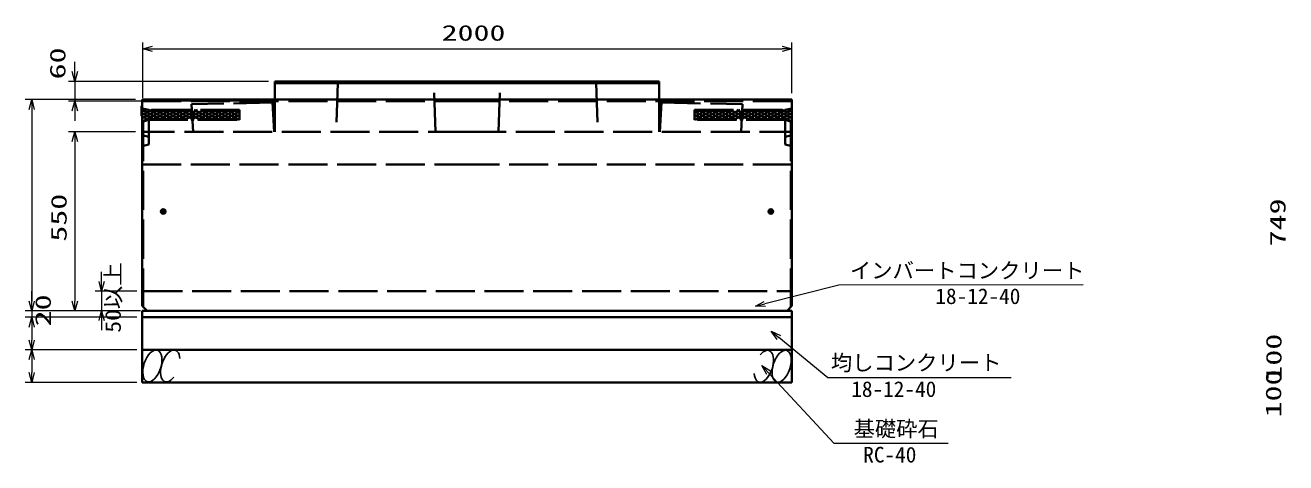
# Model space of a CAD drawing. Units: millimetres on the paper. Extents: x 15 to 1219, y 8 to 859.
# Drawn here: x 432.9 to 627, y 465.7 to 533 of the extents above; entities that cross this region are included whole.
import ezdxf
from ezdxf.enums import TextEntityAlignment as Align

# ---------------------------------------------------------------- set-up
doc = ezdxf.new("R2010")
doc.units = ezdxf.units.MM
doc.linetypes.add('DASHED', pattern=[7.5, 6, -1.5])
for name, color, linetype, lineweight in [('0-0', 1, 'Continuous', 13), ('D-STR-DIM（寸法）', 7, 'Continuous', 13), ('D-STR-HTXT(均しCON-旗)', 7, 'Continuous', 13), ('D-STR-HTXT(基礎砕石-旗)', 7, 'Continuous', 13), ('D-STR-HTXT（旗上げ）', 7, 'Continuous', 13), ('D-STR-STRF(グリ)', 7, 'Continuous', 25), ('D-STR（構造物）', 1, 'Continuous', 35)]:
    doc.layers.add(name, color=color, linetype=linetype, lineweight=lineweight)
doc.styles.add('ＭＳ ゴシック', font='')
doc.styles.get('ＭＳ ゴシック').set_extended_font_data('MS Gothic')

# ---------------------------------------------------------------- blocks, each defined once
blk = doc.blocks.new('_Open30')
at = {"color": 7, "linetype": 'Continuous', "lineweight": 13}
for p, q in [((-1, 0.2679), (0, 0)), ((0, 0), (-1, -0.2679)), ((0, 0), (-1, 0))]:
    blk.add_line(p, q, dxfattribs=at)

msp = doc.modelspace()

# ---------------------------------------------------------------- linework, layer by layer
at = {"layer": '0-0'}
msp.add_line((500.946, 489.051), (451.696, 489.051), dxfattribs=at)
at = {"layer": 'D-STR-DIM（寸法）'}
for p, q in [((451.046, 521.767), (451.046, 530.313)), ((550.946, 522.522), (550.946, 530.313)), ((452.546, 529.313), (549.446, 529.313)), ((444.707, 493.551), (444.707, 495.051)), ((433.948, 490.551), (433.948, 492.051)), ((450.146, 492.051), (443.707, 492.051)), ((444.707, 492.051), (444.707, 489.051)), ((450.146, 489.051), (432.948, 489.051)), ((433.948, 489.051), (433.948, 488.051)), ((449.146, 489.051), (443.707, 489.051)), ((450.146, 488.051), (432.948, 488.051)), ((450.146, 488.051), (432.948, 488.051)), ((444.707, 487.551), (444.707, 486.051)), ((433.948, 486.551), (433.948, 485.051)), ((433.948, 486.551), (433.948, 484.551)), ((450.146, 483.051), (432.948, 483.051)), ((450.146, 483.051), (432.948, 483.051)), ((433.948, 481.551), (433.948, 479.551)), ((450.146, 478.051), (432.948, 478.051))]:
    msp.add_line(p, q, dxfattribs=at)
at = {"layer": 'D-STR-HTXT(均しCON-旗)'}
msp.add_lwpolyline([(584.703, 478.741), (556.495, 478.741), (548.936, 484.955)], dxfattribs=at)
at = {"layer": 'D-STR-HTXT(基礎砕石-旗)'}
msp.add_lwpolyline([(575.018, 468.661), (557.447, 468.661), (547.356, 479.527)], dxfattribs=at)
at = {"layer": 'D-STR-HTXT（旗上げ）'}
msp.add_lwpolyline([(595.779, 493.022), (558.146, 492.974), (546.783, 490.11)], dxfattribs=at)
at = {"layer": 'D-STR-STRF(グリ)'}
for centre, major_axis in [((452.521, 480.574), (0.79, 2.421)), ((549.37, 480.527), (-0.79, -2.421))]:
    msp.add_ellipse(centre, major_axis=major_axis, ratio=0.5139, dxfattribs=at)
for centre, start_param, end_param in [((455.262, 480.574), 5.3575563, 10.3750652), ((546.63, 480.527), 2.2159636, 7.2334726)]:
    msp.add_ellipse(centre, major_axis=(0.79, 2.421), ratio=0.5139, start_param=start_param, end_param=end_param, dxfattribs=at)
at = {"layer": 'D-STR（構造物）', "lineweight": 13}
for p, q in [((440.585, 525.817), (440.585, 527.317)), ((470.378, 524.317), (439.585, 524.317)), ((440.585, 524.317), (440.585, 521.272)), ((449.946, 521.522), (432.948, 521.522)), ((433.948, 520.022), (433.948, 490.551)), ((470.378, 521.272), (439.585, 521.272)), ((440.585, 519.772), (440.585, 518.272)), ((449.946, 516.567), (439.585, 516.567)), ((440.585, 515.067), (440.585, 490.551)), ((450.696, 489.051), (432.948, 489.051)), ((450.146, 489.051), (439.585, 489.051))]:
    msp.add_line(p, q, dxfattribs=at)
at = {"layer": 'D-STR（構造物）'}
for p, q in [((471.378, 521.522), (471.378, 524.317)), ((471.378, 524.317), (500.946, 524.317)), ((471.378, 524.068), (500.946, 524.068)), ((500.946, 524.039), (471.378, 524.039)), ((530.513, 524.317), (500.946, 524.317)), ((530.513, 524.068), (500.946, 524.068)), ((500.946, 524.039), (530.513, 524.039)), ((530.513, 521.522), (530.513, 524.317)), ((450.846, 520.517), (450.946, 520.617)), ((450.846, 519.017), (450.846, 520.517)), ((450.946, 521.522), (500.946, 521.522)), ((450.946, 489.801), (450.946, 521.522)), ((550.946, 521.522), (500.946, 521.522)), ((550.946, 489.801), (550.946, 521.522)), ((450.946, 518.917), (450.846, 519.017)), ((454.196, 504.767), (454.196, 503.867)), ((547.696, 504.767), (547.696, 503.867)), ((453.746, 504.317), (454.646, 504.317)), ((548.146, 504.317), (547.246, 504.317)), ((451.696, 489.051), (450.946, 489.801)), ((550.946, 489.051), (450.946, 489.051)), ((450.946, 489.051), (450.946, 488.051)), ((500.946, 489.051), (550.196, 489.051)), ((550.196, 489.051), (550.946, 489.801)), ((550.946, 489.051), (550.946, 488.051)), ((450.946, 488.051), (550.946, 488.051)), ((450.946, 488.051), (550.946, 488.051)), ((450.946, 488.051), (450.946, 483.051)), ((550.946, 488.051), (550.946, 483.051)), ((450.946, 483.051), (550.946, 483.051)), ((450.946, 483.051), (450.946, 478.051)), ((450.946, 483.051), (550.946, 483.051)), ((550.946, 483.051), (550.946, 478.051)), ((450.946, 478.051), (550.946, 478.051))]:
    msp.add_line(p, q, dxfattribs=at)
at = {"layer": 'D-STR（構造物）', "linetype": 'DASHED'}
for p, q in [((481.078, 524.039), (480.828, 516.567)), ((496.078, 516.567), (495.828, 524.039)), ((505.813, 516.567), (506.063, 524.039)), ((520.813, 524.039), (521.063, 516.567)), ((450.945, 519.672), (451.624, 520.012)), ((450.946, 521.272), (500.946, 521.272)), ((451.996, 519.922), (450.946, 520.175)), ((451.897, 519.946), (454.945, 518.422)), ((470.996, 521.068), (458.546, 520.813)), ((458.546, 520.813), (458.782, 516.567)), ((470.996, 521.068), (471.261, 516.569)), ((471.378, 516.567), (471.378, 521.522)), ((550.946, 521.272), (500.946, 521.272)), ((530.513, 516.567), (530.513, 521.522)), ((530.896, 521.068), (530.631, 516.569)), ((530.896, 521.068), (543.346, 520.813)), ((543.346, 520.813), (543.11, 516.567)), ((549.994, 519.946), (546.947, 518.422)), ((549.896, 519.922), (550.946, 520.175)), ((550.947, 519.672), (550.268, 520.012)), ((453.445, 519.922), (450.945, 518.672)), ((454.445, 519.922), (450.945, 518.172)), ((450.945, 519.922), (453.945, 518.422)), ((450.945, 519.172), (452.445, 519.922)), ((450.945, 519.422), (452.945, 518.422)), ((451.945, 518.422), (450.945, 518.922)), ((450.946, 518.095), (451.996, 518.422)), ((451.106, 518.067), (451.106, 489.641)), ((451.995, 518.422), (465.946, 518.422)), ((465.946, 519.922), (451.996, 519.922)), ((451.996, 514.608), (451.996, 518.422)), ((455.445, 519.922), (452.445, 518.422)), ((452.945, 519.922), (455.945, 518.422)), ((453.445, 518.422), (456.445, 519.922)), ((456.945, 518.422), (453.945, 519.922)), ((454.445, 518.422), (457.445, 519.922)), ((457.945, 518.422), (454.945, 519.922)), ((455.445, 518.422), (458.445, 519.922)), ((458.945, 518.422), (455.945, 519.922)), ((459.445, 519.922), (456.445, 518.422)), ((456.945, 519.922), (459.945, 518.422)), ((460.445, 519.922), (457.445, 518.422)), ((457.945, 519.922), (460.945, 518.422)), ((461.445, 519.922), (458.445, 518.422)), ((458.945, 519.922), (461.945, 518.422)), ((459.445, 518.422), (462.445, 519.922)), ((462.945, 518.422), (459.945, 519.922)), ((460.445, 518.422), (463.445, 519.922)), ((463.945, 518.422), (460.945, 519.922)), ((461.445, 518.422), (464.445, 519.922)), ((464.945, 518.422), (461.945, 519.922)), ((462.445, 518.422), (465.445, 519.922)), ((462.945, 519.922), (465.946, 518.422)), ((465.946, 519.673), (463.445, 518.422)), ((463.945, 519.922), (465.946, 518.922)), ((465.946, 519.173), (464.445, 518.422)), ((464.945, 519.922), (465.946, 519.422)), ((465.946, 518.673), (465.445, 518.422)), ((465.946, 518.422), (465.946, 519.922)), ((536.947, 519.922), (535.946, 519.422)), ((537.947, 519.922), (535.946, 518.922)), ((535.946, 519.922), (549.896, 519.922)), ((535.946, 518.422), (535.946, 519.922)), ((538.947, 519.922), (535.946, 518.422)), ((535.946, 519.673), (538.447, 518.422)), ((535.946, 519.173), (537.447, 518.422)), ((535.946, 518.673), (536.447, 518.422)), ((549.897, 518.422), (535.946, 518.422)), ((539.447, 518.422), (536.447, 519.922)), ((536.947, 518.422), (539.947, 519.922)), ((540.447, 518.422), (537.447, 519.922)), ((537.947, 518.422), (540.947, 519.922)), ((541.447, 518.422), (538.447, 519.922)), ((538.947, 518.422), (541.947, 519.922)), ((542.447, 518.422), (539.447, 519.922)), ((542.947, 519.922), (539.947, 518.422)), ((540.447, 519.922), (543.447, 518.422)), ((543.947, 519.922), (540.947, 518.422)), ((541.447, 519.922), (544.447, 518.422)), ((544.947, 519.922), (541.947, 518.422)), ((542.447, 519.922), (545.447, 518.422)), ((542.947, 518.422), (545.947, 519.922)), ((546.447, 518.422), (543.447, 519.922)), ((543.947, 518.422), (546.947, 519.922)), ((547.447, 518.422), (544.447, 519.922)), ((544.947, 518.422), (547.947, 519.922)), ((548.447, 518.422), (545.447, 519.922)), ((548.947, 519.922), (545.947, 518.422)), ((546.447, 519.922), (549.447, 518.422)), ((547.447, 519.922), (550.947, 518.172)), ((550.947, 519.922), (547.947, 518.422)), ((548.447, 519.922), (550.947, 518.672)), ((550.947, 519.422), (548.947, 518.422)), ((550.947, 519.172), (549.447, 519.922)), ((549.896, 514.608), (549.896, 518.422)), ((550.946, 518.095), (549.896, 518.422)), ((549.947, 518.422), (550.947, 518.922)), ((550.786, 518.067), (550.786, 489.641)), ((500.946, 516.567), (450.946, 516.567)), ((451.996, 515.804), (450.946, 516.073)), ((500.946, 516.567), (550.946, 516.567)), ((549.896, 515.804), (550.946, 516.073)), ((450.946, 514.339), (451.996, 514.608)), ((550.946, 514.339), (549.896, 514.608)), ((450.946, 511.567), (500.946, 511.567)), ((550.946, 511.567), (500.946, 511.567)), ((451.146, 492.051), (550.946, 492.051))]:
    msp.add_line(p, q, dxfattribs=at)
at = {"layer": 'D-STR（構造物）'}
for centre, radius in [((454.196, 504.317), 0.35), ((454.196, 504.317), 0.3), ((547.696, 504.317), 0.35), ((547.696, 504.317), 0.3)]:
    msp.add_circle(centre, radius, dxfattribs=at)

# ---------------------------------------------------------------- block references
at = {"layer": 'D-STR-DIM（寸法）', "xscale": 1.5, "yscale": 1.5}
for p, rotation in [((451.046, 529.313), 180), ((444.707, 492.051), 270), ((433.948, 489.051), 270), ((444.707, 489.051), 90), ((433.948, 488.051), 90), ((433.948, 488.051), 90), ((433.948, 483.051), 270), ((433.948, 483.051), 90), ((433.948, 478.051), 270)]:
    msp.add_blockref('_Open30', p, dxfattribs=dict(at, rotation=rotation))
msp.add_blockref('_Open30', (550.946, 529.313), dxfattribs=at)
at = {"layer": 'D-STR-HTXT(均しCON-旗)', "xscale": 1.5, "yscale": 1.5, "rotation": 140.57786}
msp.add_blockref('_Open30', (547.777, 485.907), dxfattribs=at)
at = {"layer": 'D-STR-HTXT(基礎砕石-旗)', "xscale": 1.5, "yscale": 1.5, "rotation": 132.88015}
msp.add_blockref('_Open30', (546.335, 480.627), dxfattribs=at)
at = {"layer": 'D-STR-HTXT（旗上げ）', "xscale": 1.5, "yscale": 1.5, "rotation": 194.1476}
msp.add_blockref('_Open30', (545.328, 489.743), dxfattribs=at)
at = {"layer": 'D-STR（構造物）', "xscale": 1.5, "yscale": 1.5}
for p, rotation in [((440.585, 524.317), 270), ((433.948, 521.522), 90), ((440.585, 521.272), 90), ((440.585, 516.567), 90), ((433.948, 489.051), 270), ((440.585, 489.051), 270)]:
    msp.add_blockref('_Open30', p, dxfattribs=dict(at, rotation=rotation))

# ---------------------------------------------------------------- texts
at = {"layer": 'D-STR-DIM（寸法）', "style": 'ＭＳ ゴシック', "width": 1.5}
msp.add_text('2000', height=2.405, dxfattribs=at).set_placement((497.037, 529.851), align=Align.BOTTOM_LEFT)
at = {"layer": 'D-STR-DIM（寸法）', "style": 'ＭＳ ゴシック'}
for s, width, p in [('50以上', 1.1, (448.383, 485.695)), ('20', 1.5, (437.62, 486.663)), ('100', 1.5, (627.027, 478.166)), ('100', 1.5, (626.974, 472.664))]:
    msp.add_text(s, height=2.405, rotation=90, dxfattribs=dict(at, width=width)).set_placement(p, align=Align.BOTTOM_LEFT)
at = {"layer": 'D-STR-HTXT(均しCON-旗)', "style": 'ＭＳ ゴシック'}
for s, p in [('均しコンクリート', (556.942, 479.151)), ('18-12-40', (560.076, 475.09))]:
    msp.add_text(s, height=2.405, dxfattribs=at).set_placement(p, align=Align.BOTTOM_LEFT)
at = {"layer": 'D-STR-HTXT(基礎砕石-旗)', "style": 'ＭＳ ゴシック'}
for s, p in [('基礎砕石', (560.43, 468.996)), ('RC-40', (561.918, 465.01))]:
    msp.add_text(s, height=2.405, dxfattribs=at).set_placement(p, align=Align.BOTTOM_LEFT)
at = {"layer": 'D-STR-HTXT（旗上げ）', "style": 'ＭＳ ゴシック'}
for s, p in [('インバートコンクリート', (559.876, 493.318)), ('18-12-40', (573.018, 489.371))]:
    msp.add_text(s, height=2.405, dxfattribs=at).set_placement(p, align=Align.BOTTOM_LEFT)
at = {"layer": 'D-STR（構造物）', "style": 'ＭＳ ゴシック', "width": 1.5}
for s, p in [('60', (439.868, 524.628)), ('550', (440.048, 499.684)), ('749', (627.636, 498.962))]:
    msp.add_text(s, height=2.405, rotation=90, dxfattribs=at).set_placement(p, align=Align.BOTTOM_LEFT)

doc.saveas('drawing.dxf')
